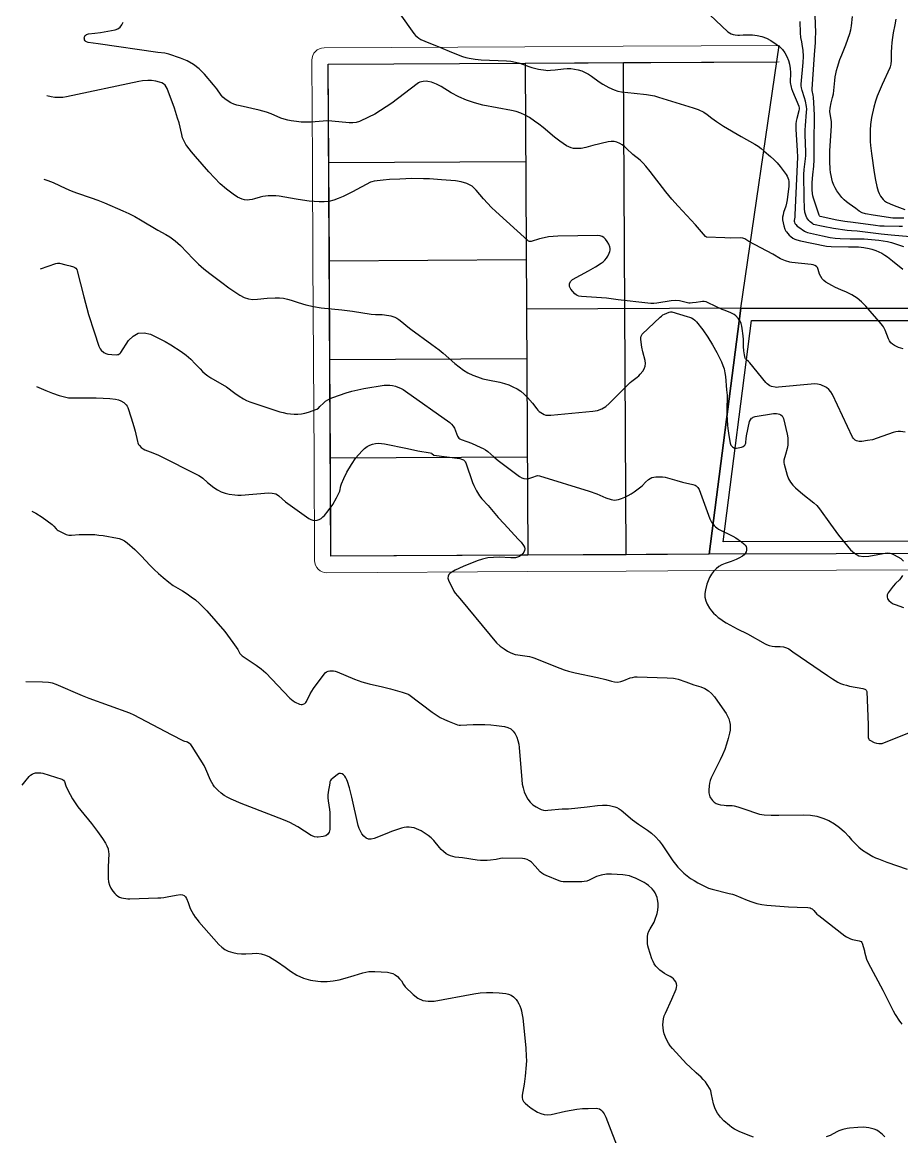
# Model space of a CAD drawing. Header units: centimetres. Extents: x 0 to 1302389, y -144212 to 85618.
# Drawn here: x 495278 to 505970, y -80146 to -66604 of the extents above; entities that cross this region are included whole.
import ezdxf

# ---------------------------------------------------------------- set-up
doc = ezdxf.new("R2010")
doc.units = ezdxf.units.CM
doc.header["$LTSCALE"] = 4
for name, color, linetype in [('0.6', 6, 'Continuous'), ('04', 254, 'Continuous'), ('CURVAS-INTERMEDIARIAS', 39, 'Continuous'), ('CURVAS-MESTRA', 34, 'Continuous'), ('LIMITE-L', 7, 'Continuous')]:
    doc.layers.add(name, color=color, linetype=linetype)
doc.layers.add('K-ALINHAMENTO', color=10, linetype='Continuous', lineweight=9)
doc.layers.add('P-MEIOFIO', color=171, linetype='Continuous', lineweight=9)

msp = doc.modelspace()

# ---------------------------------------------------------------- linework, layer by layer
at = {"layer": '0.6'}
msp.add_lwpolyline([(515990.938, -72567.179), (515880.79, -72884.804), (503800.772, -72917.827), (504144.276, -70228.744), (513615.113, -70228.744)], dxfattribs=at)
at = {"layer": '04'}
for points in [[(504012.218, -70078.744), (504478.654, -66884.403)], [(504012.218, -70078.744), (503630.333, -73068.294), (499030.903, -73093.373), (498998.298, -67113.617), (501390.2, -67100.574), (504449.525, -67083.893)], [(501390.2, -67100.574), (501422.806, -73080.331)], [(502618.757, -73073.809), (502588.737, -67094.039)], [(499004.819, -68309.568), (501396.721, -68296.526)], [(501403.243, -69492.477), (499011.34, -69505.519)], [(504012.218, -70078.744), (501406.503, -70090.452)], [(499017.861, -70701.47), (501409.764, -70688.428)], [(499024.382, -71897.422), (501416.285, -71884.379)]]:
    msp.add_lwpolyline(points, dxfattribs=at)
at = {"layer": 'CURVAS-INTERMEDIARIAS'}
for points, elevation in [([(505988.044, -70571.59), (505932.479, -70556.311), (505879.92, -70532.708), (505856.816, -70516.664), (505836.636, -70498.069), (505820.833, -70475.64), (505807.936, -70450.647), (505767.128, -70346.301), (505747.118, -70306.21), (505734.549, -70287.724), (505720.712, -70270.016), (505532.989, -70053.168), (505481.593, -70001.595), (505426.274, -69955.46), (505365.086, -69917.453), (505299.987, -69884.865), (505227.898, -69854.24), (505165.127, -69825.184), (505120.992, -69802.124), (505048.925, -69761.175), (505023.208, -69741.882), (505001.159, -69719.688), (504984.64, -69693.124), (504971.788, -69663.659), (504954.652, -69608.279), (504944.611, -69584.067), (504934.76, -69570.622), (504915.233, -69559.192), (504893.078, -69551.785), (504870.08, -69547.731), (504633.601, -69523.036), (504609.172, -69518.555), (504554.797, -69502.867), (504515.155, -69486.596), (504496.193, -69476.658), (504403.231, -69422.577), (504110.998, -69266.959), (504060.632, -69236.586), (504037.168, -69226.83), (504012.067, -69222.913), (503885.561, -69225.939), (503818.022, -69224.401), (503597.546, -69214.906), (503583.45, -69208.694), (503461.114, -69066.445), (503253.683, -68839.917), (503176.555, -68753.278), (503103.433, -68663.223), (502910.508, -68416.377), (502859.769, -68353.615), (502825.965, -68315.061), (502789.151, -68279.468), (502698.609, -68209.213), (502625.106, -68136.033), (502599.117, -68113.659), (502570.997, -68094.043), (502541.458, -68076.243), (502505.335, -68061.382), (502471.868, -68053.265), (502437.437, -68052.622), (502402.368, -68056.969), (502213.59, -68102.26), (502128.087, -68124.342), (502070.738, -68135.733), (502008.946, -68139.239), (501978.554, -68136.423), (501949.124, -68130.379), (501921.117, -68119.48), (501894.059, -68105.361), (501811.507, -68049.462), (501748.252, -67998.993), (501610.484, -67882.404), (501559.108, -67842.135), (501506.239, -67803.861), (501442.462, -67760.389), (501391.418, -67731.219), (501338.584, -67706.582), (501283.092, -67688.762), (501225.822, -67675.468), (501050.245, -67644.074), (500875.642, -67609.656), (500775.324, -67584.043), (500677.696, -67551.6), (500584.089, -67508.913), (500493.164, -67459.383), (500370.949, -67384.028), (500313.594, -67354.127), (500252.534, -67332.765), (500208.874, -67322.219), (500189.366, -67319.852), (500149.986, -67321.579), (500112.311, -67332.083), (500094.985, -67340.943), (500078.421, -67351.607), (499769.742, -67585.306), (499702.549, -67633.037), (499633.614, -67677.902), (499562.084, -67718.497), (499488.812, -67756.227), (499379.069, -67808.585), (499338.575, -67822.44), (499295.982, -67826.644), (499252.357, -67825.073), (499040.133, -67806.237), (498970.254, -67803.324), (498935.334, -67804.719), (498789.896, -67817.565), (498729.845, -67819.001), (498669.86, -67815.959), (498609.912, -67809.924), (498547.201, -67801.23), (498504.506, -67793.253), (498462.592, -67782.694), (498421.849, -67768.267), (498302.39, -67715.191), (498245.998, -67694.782), (498159.333, -67670.535), (497925.274, -67620.718), (497886.905, -67610.449), (497849.584, -67597.576), (497813.847, -67580.79), (497779.168, -67561.402), (497739.647, -67533.934), (497716.473, -67513.61), (497696.253, -67490.346), (497642.655, -67412.998), (497603.593, -67363.622), (497492.813, -67233.703), (497429.228, -67170.646), (497360.228, -67115.67), (497283.112, -67072.805), (497200.592, -67038.024), (497059.433, -66991.976), (497009.779, -66980.14), (496924.982, -66969.424), (496200.589, -66864.597), (496078.198, -66848.853), (496057.079, -66842.53), (496048.325, -66836.261), (496041.953, -66827.575), (496035.983, -66815.942), (496032.52, -66805.228), (496031.27, -66794.599), (496033.34, -66784.106), (496039.859, -66770.098), (496048.471, -66759.851), (496058.371, -66751.686), (496070.156, -66746.647), (496083.221, -66743.678), (496159.298, -66737.348), (496228.542, -66728.448), (496407.262, -66696.512), (496441.367, -66683.342), (496469.745, -66664.3), (496489.518, -66636.422), (496503.566, -66602.672)], 77140.003), ([(499868.25, -66500.805), (500039.759, -66741.617), (500057.374, -66762.688), (500076.712, -66781.726), (500098.642, -66797.705), (500122.293, -66811.661), (500172.83, -66835.184), (500361.279, -66908.989), (500495.334, -66965.512), (500630.968, -67018.697), (500670.085, -67031.78), (500710.304, -67040.871), (500782.737, -67052.678), (500858.697, -67060.586), (501163.481, -67072.082), (501218.178, -67076.813), (501272.11, -67087.108), (501325.08, -67102.01), (501436.891, -67142.931), (501474.643, -67154.788), (501551.916, -67172.162), (501642.98, -67186.974), (501662.097, -67188.549), (501700.503, -67187.869), (501758.155, -67182.19), (501858.952, -67169.378), (501903.822, -67166.294), (501948.465, -67166.685), (501992.752, -67172.3), (502036.799, -67181.408), (502079.566, -67195.52), (502120.883, -67212.607), (502160.051, -67234.192), (502197.787, -67258.757), (502292.02, -67327.91), (502335.626, -67357.673), (502407.197, -67397.912), (502471.842, -67425.875), (502516.624, -67439.558), (502562.682, -67448.095), (502717.47, -67466.498), (502867.324, -67480.94), (502916.703, -67488.611), (502965.459, -67499.551), (503013.793, -67512.664), (503434.275, -67641.822), (503495.322, -67665.451), (503562.158, -67697.741), (503602.578, -67723.47), (503659.59, -67767.901), (503716.246, -67809.267), (503803.793, -67867.537), (504016.638, -67993.909), (504183.071, -68085.569), (504223.042, -68110.759), (504261.083, -68138.775), (504297.845, -68168.672), (504373.07, -68234.558), (504414.44, -68273.192), (504454.061, -68313.449), (504491.043, -68356.147), (504565.236, -68452.805), (504577.471, -68472.933), (504587.012, -68493.982), (504592.514, -68516.433), (504595.32, -68539.816), (504595.902, -68596.426), (504576.007, -68759.837), (504569.818, -68800.318), (504560.799, -68840.205), (504534.357, -68914.557), (504526.363, -68943.516), (504521.455, -68973.106), (504521.538, -69002.786), (504534.992, -69076.945), (504549.004, -69116.313), (504562.603, -69140.635), (504570.699, -69151.951), (504602.808, -69189.533), (504622.863, -69208.805), (504644.599, -69225.448), (504668.86, -69238.138), (504694.795, -69248.178), (504738.616, -69260.761), (504878.651, -69289.514), (505055.26, -69323.004), (505112.502, -69328.165), (505324.426, -69331.611), (505443.261, -69333.573), (505509.885, -69340.01), (505575.501, -69350.974), (505607.52, -69359.796), (505654.076, -69375.895), (505691.97, -69392.086), (505728.68, -69410.41), (505763.616, -69431.913), (505797.38, -69455.541), (505855.641, -69500.73), (505983.202, -69604.154)], 77040.339), ([(503637.285, -66511.778), (503854.145, -66718.035), (503874.4, -66733.593), (503896.048, -66745.993), (503919.787, -66753.662), (503944.918, -66758.182), (503978.96, -66760.658), (503997.451, -66760.962), (504043.542, -66756.806), (504154.647, -66758.476), (504213.373, -66764.437), (504270.244, -66776.543), (504324.326, -66797.882), (504376.561, -66825.378), (504443.5, -66868.136), (504483.781, -66899.058), (504519.761, -66933.737), (504549.32, -66974.041), (504574.58, -67018.081), (504593.457, -67066.891), (504607.017, -67114.577), (504614.014, -67163.666), (504616.635, -67213.679), (504614.317, -67337.02), (504624.102, -67390.606), (504628.712, -67408.12), (504640.921, -67442.269), (504716.928, -67623.545), (504722.725, -67645.828), (504722.578, -67654.466), (504717.1, -67679.461), (504694.989, -67771.69), (504688.307, -67805.452), (504683.761, -67839.395), (504682.416, -67873.616), (504683.217, -67908.02), (504699.942, -68163.338), (504701.306, -68243.585), (504671.335, -68944.772), (504668.85, -68970.958), (504661.943, -69011.702), (504662.431, -69021.46), (504665.463, -69033.301), (504672.022, -69048.934), (504682.079, -69062.579), (504698.616, -69079.609), (504717.059, -69095.481), (504787.281, -69141.481), (504804.492, -69150.528), (504822.746, -69157.325), (505007.413, -69199.703), (505100.827, -69217.807), (505161.383, -69225.495), (505222.147, -69230.901), (505342.461, -69233.967), (505466.173, -69233.668), (505511.192, -69235.314), (505691.31, -69252.821), (505743.418, -69259.496), (505795.128, -69268.763), (505846.211, -69280.874), (505992.83, -69327.372)], 76940.675), ([(506071.634, -69211.125), (505842.562, -69190.941), (505718.006, -69178.415), (505428.355, -69143.424), (505359.775, -69140.224), (505306.135, -69135.425), (505140.209, -69111.752), (505015.089, -69087.132), (504898.279, -69059.943), (504886.975, -69054.582), (504855.419, -69028.058), (504840.333, -69013.211), (504826.985, -68997.134), (504816.228, -68979.215), (504807.195, -68960.074), (504793.014, -68912.294), (504787.47, -68866.422), (504782.367, -68735.793), (504777.947, -68451.937), (504782.248, -68392.053), (504801.217, -68265.201), (504804.888, -68222.663), (504805.36, -68179.94), (504797.633, -67973.037), (504797.648, -67916.598), (504800.327, -67860.225), (504813.674, -67697.855), (504814.61, -67658.167), (504811.773, -67628.586), (504799.289, -67562.45), (504787.146, -67520.641), (504757.693, -67432.023), (504750.275, -67399.974), (504747.976, -67378.236), (504748.416, -67356.375), (504771.326, -67092.79), (504774.336, -67018.104), (504770.242, -66943.474), (504764.908, -66896.739), (504755.675, -66841.754), (504744.323, -66787.159), (504737.386, -66732.04), (504734.653, -66594.176)], 76841.011), ([(505996.028, -68983.394), (505901.727, -68986.166), (505859.732, -68983.73), (505623.115, -68947.984), (505527.59, -68930.493), (505488.258, -68918.191), (505451.821, -68899.218), (505409.908, -68868.785), (505331.358, -68811.629), (505300.078, -68786.899), (505270.389, -68760.528), (505243.079, -68731.697), (505203.62, -68683.484), (505181.031, -68650.934), (505160.812, -68617.129), (505144.166, -68581.43), (505129.902, -68544.468), (505118.972, -68506.248), (505110.018, -68467.642), (505104.025, -68428.478), (505100.01, -68388.92), (505094.869, -68294.83), (505094.042, -68252.333), (505096.607, -68167.328), (505116.049, -67861.336), (505114.004, -67812.432), (505095.478, -67688.85), (505099.503, -67646.317), (505111.85, -67583.035), (505129.774, -67516.059), (505138.929, -67475.051), (505155.817, -67309.484), (505161.239, -67268.821), (505168.264, -67228.484), (505177.71, -67188.644), (505188.767, -67149.133), (505217.858, -67057.971), (505240.538, -66998.167), (505289.539, -66879.872), (505339.206, -66738.926), (505351.858, -66694.074), (505358.935, -66648.02), (505370.369, -66533.377)], 76641.682), ([(505896.347, -66567.545), (505885.743, -66633.136), (505866.551, -66731.944), (505856.859, -66789.961), (505849.223, -66848.205), (505844.68, -66906.767), (505842.188, -66965.535), (505840.281, -67067.881), (505836.061, -67114.158), (505829.499, -67144.203), (505824.384, -67158.673), (505729.918, -67361.144), (505672.307, -67502.681), (505651.422, -67561.163), (505629.884, -67636.4), (505603.468, -67762.85), (505591.176, -67846.636), (505586.242, -67914.065), (505585.436, -67959.311), (505587.263, -68051.207), (505590.024, -68100.517), (505600.849, -68198.738), (505634.844, -68431.057), (505651.056, -68521.841), (505666.826, -68598.06), (505674.374, -68627.213), (505683.543, -68655.764), (505695.158, -68683.419), (505712.435, -68717.897), (505726.55, -68739.092), (505742.733, -68758.205), (505762.018, -68774.183), (505783.362, -68788.067), (505830.086, -68810.937), (505878.194, -68830.707), (506007.856, -68880.56)], 76542.018), ([(495538.863, -68511.436), (495589.486, -68526.525), (495651.908, -68551.158), (495808.315, -68623.404), (495872.479, -68651.501), (495938.218, -68675.683), (496116.589, -68736.509), (496197.39, -68766.331), (496277.379, -68798.303), (496500.499, -68894.394), (496573.829, -68928.339), (496646.042, -68964.389), (496716.594, -69003.609), (496923.889, -69129.573), (497022.585, -69182.464), (497069.883, -69212.381), (497134.567, -69258.351), (497169.486, -69286.591), (497202.307, -69317.24), (497355.177, -69479.591), (497419.23, -69541.65), (497486.599, -69600.086), (497556.175, -69656.111), (497702.931, -69767.661), (497790.855, -69832.396), (497923.451, -69921.73), (497973.837, -69947.495), (498025.991, -69965.438), (498080.798, -69971.659), (498137.363, -69970.056), (498253.695, -69956.485), (498353.576, -69950.721), (498403.213, -69951.953), (498452.296, -69956.782), (498500.55, -69966.981), (498548.255, -69980.758), (498631.399, -70009.858), (498722.998, -70037.792), (498816.553, -70058.213), (498911.395, -70072.487), (499164.716, -70096.643), (499290.723, -70114.373), (499518.331, -70150.664), (499572.454, -70154.327), (499653.894, -70155.777), (499680.842, -70158.748), (499759.788, -70172.498), (499784.584, -70178.831), (499808.478, -70187.247), (499831.038, -70198.772), (499857.115, -70215.568), (499893.884, -70243.774), (499964.274, -70304.065), (500000.894, -70332.477), (500256.357, -70520.911), (500346.854, -70584.885), (500395.426, -70624.2), (500538.173, -70751.692), (500588.214, -70792.383), (500640.461, -70829.64), (500696.018, -70861.753), (500753.778, -70890.451), (500813.924, -70914.127), (500874.997, -70934.65), (500937.471, -70950.445), (501084.582, -70978.751), (501138.737, -70992.666), (501191.609, -71010.843), (501243.629, -71031.873), (501292.82, -71058.016), (501339.203, -71087.947), (501381.375, -71123.556), (501420.75, -71162.957), (501480.692, -71231.909), (501532.111, -71299.712), (501546.635, -71317.597), (501562.622, -71333.816), (501580.78, -71347.558), (501623.141, -71371.446), (501642.518, -71378.583), (501652.671, -71380.133), (501705.258, -71378.231), (502214.598, -71331.439), (502242.433, -71327.357), (502269.771, -71321.41), (502322.437, -71302.121), (502370.899, -71273.988), (502413.608, -71237.718), (502670.149, -70980.828), (502689.992, -70963.442), (502753.263, -70915.93), (502773.275, -70899.001), (502791.691, -70880.339), (502821.844, -70844.496), (502839.391, -70814.626), (502850.898, -70783.438), (502853.372, -70750.287), (502849.816, -70715.82), (502822.58, -70607.464), (502810.393, -70551.518), (502797.306, -70457.754), (502797.203, -70438.225), (502801.542, -70419.182), (502810.119, -70401.662), (502815.951, -70393.902), (503031.155, -70187.531), (503047.852, -70173.294), (503065.433, -70160.417), (503084.341, -70149.568), (503141.628, -70124.636), (503158.198, -70121.403), (503172.857, -70123.411), (503362.9, -70177.453), (503389.9, -70186.008), (503413.642, -70196.018), (503435.735, -70208.429), (503455.378, -70224.442), (503473.38, -70242.868), (503552.778, -70343.173), (503613.988, -70430.947), (503670.428, -70521.772), (503720.946, -70616.013), (503777.89, -70730.941), (503795.936, -70773.547), (503810.475, -70817.086), (503819.766, -70862.048), (503825.559, -70907.945), (503838.371, -71071.681), (503846.354, -71136.174), (503845.128, -71322.137), (503843.391, -71375.056), (503851.98, -71500.309), (503856.327, -71541.905), (503868.515, -71624.679), (503884.688, -71717.593), (503893.893, -71743.536), (503911.177, -71764.972), (503922.524, -71772.459), (503934.505, -71777.662), (503947.462, -71779.447), (503961.045, -71778.945), (504020.008, -71768.42), (504032.19, -71764.691), (504043.337, -71759.321), (504061.429, -71742.027), (504072.704, -71719.066), (504075.304, -71706.635), (504076.719, -71665.393), (504080.683, -71629.224), (504120.621, -71455.954), (504129.354, -71434.348), (504144.204, -71416.395), (504153.69, -71409.32), (504163.74, -71403.413), (504186.094, -71396.302), (504410.258, -71358.114), (504429.477, -71356.505), (504448.458, -71357.011), (504467.083, -71360.704), (504485.471, -71366.502), (504501.353, -71375.993), (504514.683, -71387.668), (504524.164, -71402.625), (504531.088, -71419.785), (504576.387, -71607.916), (504583.661, -71652.272), (504586.624, -71696.592), (504583.106, -71740.881), (504575.256, -71785.14), (504556.945, -71856.24), (504537.006, -71924.353), (504535.003, -71941.345), (504536.147, -71958.42), (504539.4, -71975.541), (504577.851, -72108.671), (504594.772, -72152.316), (504616.223, -72193.058), (504644.452, -72229.427), (504677.201, -72262.88), (504769.017, -72338.753), (504901.61, -72442.589), (504937.502, -72477.414), (504969.267, -72516.199), (505103.328, -72703.727), (505202.696, -72835.177), (505345.524, -73013.54), (505394.146, -73055.936), (505447.289, -73085.484), (505507.225, -73095.753), (505571.685, -73093.166), (505680.461, -73069.696), (505768.04, -73054.261), (505796.814, -73052.886), (505824.895, -73055.204), (505851.964, -73063.062), (505878.35, -73074.614), (505959.241, -73120.304), (505991.755, -73151.302)], 77339.331), ([(495500.224, -69600.564), (495687.25, -69533.826), (495704.677, -69529.798), (495728.444, -69530.782), (495805.373, -69552.318), (495859.574, -69563.849), (495898.434, -69574.097), (495915.262, -69581.979), (495929.395, -69592.485), (495939.503, -69606.899), (495946.929, -69623.929), (496025.993, -69939.662), (496083.928, -70154.035), (496149.768, -70366.107), (496207.378, -70540.205), (496214.932, -70557.583), (496224.294, -70573.673), (496236.382, -70587.845), (496270.923, -70616.653), (496292.932, -70628.745), (496317.404, -70635.241), (496367.984, -70641.958), (496426.735, -70644.103), (496441.233, -70642.322), (496447.989, -70639.708), (496466.007, -70626.769), (496475.285, -70615.115), (496567.267, -70471.14), (496624.136, -70416.313), (496686.863, -70381.734), (496758.365, -70377.508), (496835.72, -70393.508), (496950.06, -70449.055), (497016.773, -70484.586), (497081.898, -70522.955), (497209.252, -70604.895), (497270.272, -70649.357), (497326.829, -70699.38), (497380.346, -70752.966), (497439.179, -70815.693), (497469.408, -70845.945), (497501.222, -70874.26), (497535.412, -70899.638), (497571.197, -70923.082), (497761.884, -71034.709), (497862.833, -71111.944), (497915.311, -71147.835), (497967.72, -71179.711), (498004.408, -71198.922), (498042.473, -71215.226), (498081.464, -71229.593), (498408.013, -71335.665), (498451.046, -71347.738), (498494.509, -71357.428), (498538.619, -71363.558), (498583.15, -71367.303), (498627.615, -71366.627), (498671.561, -71362.562), (498714.743, -71353.419), (498757.406, -71340.877), (498859.619, -71304.216), (498877.095, -71293.548), (498896.146, -71272.935), (498939.789, -71230.889), (498965.379, -71209.437), (498992.5, -71190.507), (499021.903, -71175.354), (499052.816, -71162.729), (499215.477, -71108.763), (499286.007, -71087.3), (499357.521, -71069.404), (499429.759, -71054.5), (499678.488, -71014.789), (499712.575, -71011.923), (499746.421, -71012.164), (499779.915, -71017.063), (499813.168, -71025.07), (499845.52, -71036.974), (499876.91, -71050.788), (499906.881, -71067.462), (499935.9, -71086.048), (500474.125, -71468.648), (500496.947, -71488.633), (500516.375, -71511.295), (500530.488, -71537.608), (500570.01, -71634.429), (500584.031, -71656.083), (500596.538, -71667.383), (500611.729, -71674.688), (500682.913, -71697.646), (500740.238, -71719.535), (500851.707, -71769.332), (500881.333, -71784.472), (500909.803, -71801.365), (500936.54, -71820.898), (501012.492, -71886.25), (501064.877, -71927.911), (501323.711, -72124.103), (501349.866, -72138.663), (501377.04, -72148.091), (501405.748, -72149.815), (501435.477, -72146.398), (501484.621, -72133.117), (501529.491, -72114.12), (501540.693, -72111.578), (501563.858, -72113.85), (502171.339, -72301.292), (502261.076, -72334.974), (502372.16, -72383.017), (502437.195, -72404.647), (502459.282, -72408.473), (502481.292, -72409.751), (502503.2, -72407.189), (502525.022, -72402.078), (502563.861, -72389.285), (502604.028, -72373.799), (502642.878, -72355.789), (502679.74, -72333.996), (502715.281, -72309.7), (502796.062, -72248.324), (502816.306, -72231.286), (502853.053, -72193.165), (502890.666, -72161.325), (502910.717, -72148.022), (502931.837, -72137.44), (502954.544, -72130.942), (502978.317, -72127.174), (503027.514, -72125.791), (503059.957, -72127.709), (503092.015, -72133.022), (503123.82, -72140.588), (503234.83, -72173.284), (503303.862, -72191.872), (503428.593, -72218.76), (503456.663, -72229.701), (503470.012, -72236.94), (503492.174, -72256.216), (503506.921, -72281.622), (503638.1, -72636.149), (503659.006, -72679.02), (503672.71, -72698.436), (503688.037, -72716.854), (503705.408, -72733.43), (503723.804, -72748.625), (503743.729, -72761.741), (503916.178, -72849.415), (503952.468, -72870.56), (504021.45, -72918.611), (504050.332, -72940.962), (504065.461, -72957.216), (504076.53, -72975.152), (504081.533, -72995.636), (504082.474, -73017.813), (504076.637, -73039.65), (504067.449, -73059.328), (504053.257, -73075.75), (504035.724, -73090.015), (503988.719, -73116.897), (503958.4, -73131.962), (503895.225, -73156.456), (503822.467, -73179.99), (503782.4, -73196.964), (503745.128, -73218.012), (503712.065, -73245.189), (503681.795, -73276.449), (503656.22, -73312.255), (503633.815, -73349.711), (503616.139, -73389.611), (503601.626, -73431.149), (503582.232, -73499.992), (503575.312, -73545.416), (503575.521, -73589.937), (503586.399, -73633.104), (503604.397, -73675.367), (503634.539, -73723.653), (503657.301, -73754.553), (503682.853, -73783.19), (503710.254, -73810.315), (503739.861, -73835.212), (503770.472, -73858.683), (503802.613, -73880.015), (503835.778, -73899.913), (503968.915, -73973.313), (504096.109, -74033.616), (504308.013, -74156.854), (504324.874, -74164.995), (504359.993, -74178.049), (504396.407, -74186.011), (504427.503, -74187.812), (504492.292, -74188.437), (504530.985, -74194.154), (504568.4, -74204.815), (504595.535, -74218.897), (504647.08, -74253.147), (505065.895, -74543.224), (505128.57, -74583.887), (505193.41, -74620.997), (505226.958, -74636.963), (505261.273, -74650.69), (505296.753, -74661.074), (505333, -74669.228), (505498.065, -74699.097), (505520.869, -74706.065), (505530.175, -74711.483), (505537.533, -74718.345), (505541.965, -74727.384), (505544.459, -74737.858), (505561.841, -75143.041), (505562.829, -75295.786), (505568.137, -75313.853), (505575.43, -75323.917), (505580.18, -75327.834), (505635.979, -75355.4), (505661.239, -75363.501), (505692.098, -75369.221), (505712.933, -75369.948), (505733.197, -75366.576), (506498.675, -75059.758)], 77438.995), ([(495449.492, -71030.564), (495564.625, -71080.396), (495643.789, -71112.5), (495725.051, -71138.84), (495807.638, -71160.863), (495839.815, -71165.59), (495888.585, -71168.658), (496177.931, -71168.921), (496260.146, -71170.951), (496342.155, -71177.057), (496410.789, -71184.302), (496449.288, -71193.267), (496473.829, -71202.847), (496510.283, -71223.708), (496526.404, -71236.293), (496540.376, -71250.58), (496551.151, -71267.418), (496559.78, -71285.947), (496602.465, -71409.866), (496635.867, -71517.051), (496649.997, -71571.369), (496678.347, -71697.617), (496684.125, -71715.832), (496691.897, -71732.906), (496702.685, -71748.246), (496724.444, -71770.69), (496745.585, -71786.99), (496769.241, -71799.386), (496864.996, -71835.609), (496933.781, -71866.232), (497425.097, -72113.257), (497457.602, -72132.67), (497472.593, -72144.185), (497529.746, -72194.551), (497606.293, -72256.242), (497649.371, -72285.411), (497694.643, -72309.563), (497743.179, -72326.189), (497793.899, -72337.797), (497861.02, -72347.529), (497898.88, -72350.842), (497936.872, -72349.822), (498272.503, -72322.269), (498316.34, -72324.224), (498339.588, -72328.569), (498360.327, -72335.247), (498379.466, -72345.654), (498397.552, -72358.521), (498478.819, -72431.259), (498762.206, -72634.712), (498785.738, -72647.177), (498810.109, -72655.205), (498835.72, -72656.581), (498862.17, -72653.52), (498887.841, -72644.194), (498911.646, -72631.969), (498932.666, -72615.399), (498951.836, -72595.944), (498997.786, -72539.11), (499051.959, -72464.307), (499097.909, -72384.204), (499130.757, -72319.174), (499138.182, -72300.924), (499150.675, -72236.411), (499159.236, -72211.844), (499187.499, -72149.413), (499225.348, -72072.345), (499279.605, -71978.817), (499334.717, -71898.217), (499365.326, -71860.239), (499412.965, -71806.708), (499440.187, -71781.857), (499469.511, -71760.436), (499501.962, -71744.143), (499536.507, -71731.277), (499572.816, -71723.895), (499609.252, -71719.993), (499645.867, -71721.324), (499682.606, -71726.153), (499962.142, -71783.701), (500088.242, -71811.41), (500237.763, -71834.679), (500252.128, -71839.318), (500258.387, -71843.403), (500282.425, -71865.255), (500596.148, -71905.452), (500619.204, -71911.109), (500640.422, -71921.778), (500649.568, -71929.163), (500657.528, -71937.484), (500663.708, -71947.21), (500668.682, -71957.868), (500752.399, -72196.665), (500766.305, -72231.888), (500781.954, -72266.238), (500800.218, -72299.266), (500837.61, -72357.08), (500864.675, -72392.889), (500941.611, -72474.811), (501063.272, -72620.989), (501134.757, -72699.714), (501307.452, -72882.966), (501341.44, -72921.24), (501373.079, -72961.471), (501382.722, -72982.134), (501386.983, -73002.856), (501383.169, -73023.668), (501373.994, -73044.534), (501362.272, -73061.139), (501343.966, -73080.521), (501323.414, -73095.769), (501299.472, -73104.837), (501273.275, -73109.768), (501216.855, -73110.912), (501076.716, -73105.055), (501007.401, -73105.996), (500939.043, -73112.789), (500872.139, -73128.334), (500806.194, -73149.721), (500637.303, -73218.924), (500541.447, -73261.777), (500521.948, -73272.253), (500481.629, -73297.562), (500464.434, -73315.427), (500453.694, -73335.112), (500452.619, -73357.504), (500457.989, -73381.715), (500525.434, -73518.639), (500539.852, -73542.312), (500596.496, -73603.935), (500966.525, -74053.455), (501044.322, -74142.893), (501086.922, -74183.599), (501134.438, -74218.422), (501177.943, -74246.159), (501207.371, -74262.368), (501237.784, -74275.931), (501269.67, -74285.53), (501302.542, -74292.473), (501446.007, -74312.646), (501470.887, -74318.082), (501495.255, -74325.472), (501811.931, -74453.172), (501864.664, -74471.658), (501918.282, -74487.551), (501999.794, -74507.268), (502270.921, -74564.854), (502370.327, -74590.795), (502439.644, -74611.736), (502478.442, -74619.358), (502516.927, -74621.429), (502554.961, -74615.187), (502592.7, -74603.408), (502668.099, -74571.939), (502696.082, -74564.256), (502724.683, -74559.759), (502753.609, -74558.929), (503117.225, -74571.643), (503196.09, -74575.729), (503215.506, -74578.433), (503253.601, -74587.993), (503344.824, -74618.078), (503443.054, -74653.622), (503526.312, -74680.625), (503574.756, -74701.592), (503619.328, -74727.885), (503658.097, -74762.167), (503692.994, -74801.774), (503816.729, -74973.105), (503835.921, -75003.142), (503852.704, -75034.316), (503865.869, -75067.183), (503876.606, -75101.182), (503882.753, -75136.057), (503885.441, -75170.941), (503882.948, -75205.842), (503876.987, -75240.75), (503860.458, -75307.193), (503841.212, -75374.471), (503818.933, -75440.602), (503792.115, -75505.033), (503762.263, -75568.326), (503667.961, -75751.419), (503653.813, -75783.133), (503642.113, -75815.583), (503634.093, -75849.128), (503628.532, -75883.411), (503623.64, -75936.73), (503625.083, -75969.195), (503627.51, -75985.353), (503631.843, -76000.909), (503637.657, -76015.746), (503645.685, -76029.513), (503671.071, -76061.13), (503691.273, -76079.993), (503713.36, -76095.393), (503738.28, -76105.611), (503765.076, -76112.364), (503812.479, -76118.23), (503836.32, -76120.13), (503907.928, -76121.64), (503931.429, -76124.065), (503977.36, -76135.65), (504062.242, -76165.435), (504214.857, -76220.186), (504242.511, -76227.453), (504299.316, -76235.036), (504382.548, -76239.077), (504476.597, -76240.799), (504780.751, -76235.841), (504859.165, -76240.23), (504935.882, -76251.997), (505010.056, -76274.849), (505082.532, -76305.079), (505150.614, -76344.998), (505214.739, -76389.881), (505272.935, -76442.224), (505327.184, -76499.533), (505360.948, -76539.894), (505402.378, -76584.569), (505446.452, -76626.124), (505494.525, -76662.986), (505545.249, -76696.739), (505619.849, -76739.838), (505652.269, -76756.255), (505685.584, -76770.79), (505788.287, -76808.458), (506035.93, -76893.703)], 77538.659), ([(495395.754, -72545.279), (495442.557, -72568.914), (495517.876, -72616.787), (495639.297, -72707.523), (495661.734, -72726.849), (495691.019, -72760.079), (495701.633, -72769.995), (495713.562, -72778.279), (495812.813, -72826.245), (495828.008, -72831.991), (495843.497, -72836.088), (495875.67, -72837.713), (495967.992, -72827.218), (496057.67, -72826.541), (496159.066, -72830.238), (496209.513, -72835.37), (496259.827, -72842.15), (496436.864, -72871.128), (496454.784, -72875.624), (496489.577, -72888.191), (496522.177, -72905.442), (496551.715, -72927.529), (496644.99, -73010.594), (496721.76, -73086.444), (496831.346, -73204.497), (496881.969, -73255.096), (496934.866, -73303.318), (496989.273, -73349.944), (497060.101, -73407.863), (497112.662, -73446.82), (497225.502, -73513.34), (497280.36, -73549.245), (497332.173, -73585.277), (497383.409, -73623.838), (497432.513, -73664.771), (497478.429, -73709.251), (497522.215, -73756.095), (497738.525, -74007.036), (497773.285, -74050.51), (497838.823, -74140.532), (497898.025, -74227.104), (497924.608, -74274.297), (497936.896, -74291.069), (497952.759, -74304.499), (498121.016, -74414.487), (498182.455, -74458.986), (498237.381, -74509.721), (498531.728, -74815.767), (498551.469, -74833.998), (498572.396, -74850.521), (498595.114, -74864.487), (498649.849, -74890.296), (498668.916, -74894.892), (498678.612, -74894.412), (498694.15, -74890.786), (498712.932, -74880.897), (498723.201, -74870.844), (498731.524, -74859.145), (498779.164, -74764.294), (498797.831, -74731.54), (498818.323, -74699.882), (498946.41, -74526.201), (498961.358, -74510.679), (498978.011, -74498.106), (498997.236, -74489.992), (499018.164, -74484.837), (499040.321, -74484.003), (499062.157, -74485.401), (499083.505, -74490.155), (499104.544, -74497.132), (499314.926, -74585.255), (499404.902, -74617.755), (499496.93, -74643.752), (499659.005, -74680.426), (499754.976, -74704.882), (499895.457, -74742.747), (499971.078, -74768.571), (499979.017, -74773.271), (500260.402, -74985.263), (500309.334, -75019.172), (500359.803, -75050.354), (500412.588, -75077.454), (500466.9, -75101.827), (500568.965, -75142.235), (500587.713, -75145.809), (500607.042, -75146.186), (500759.743, -75137.367), (500831.151, -75135.079), (500902.453, -75135.61), (500973.602, -75140.38), (501044.643, -75147.977), (501140.219, -75161.079), (501180.389, -75172.735), (501216.246, -75190.628), (501245.622, -75217.874), (501270.696, -75251.349), (501289.14, -75291.252), (501304.049, -75332.184), (501313.672, -75374.683), (501319.76, -75418.213), (501349.44, -75811.195), (501355.792, -75860.266), (501365.528, -75908.462), (501380.32, -75955.352), (501398.507, -76001.369), (501423.201, -76044.028), (501451.682, -76081.223), (501486.797, -76112.246), (501526.319, -76139.157), (501562.611, -76158.974), (501588.112, -76169.938), (501614.263, -76177.605), (501641.377, -76180.333), (501669.139, -76179.775), (501840.239, -76163.468), (501896.29, -76163.28), (501918.652, -76161.775), (502143.956, -76138.159), (502273.037, -76120.477), (502331.691, -76116.402), (502390.073, -76118.023), (502418.946, -76122.15), (502479.797, -76135.862), (502508.023, -76145.798), (502533.808, -76160.989), (502557.991, -76179.31), (502697.597, -76294.505), (502770.998, -76347.386), (502877.02, -76419.437), (502928.421, -76458.798), (502976.425, -76501.576), (503019.306, -76549.478), (503058.778, -76600.805), (503188.646, -76792.322), (503218.181, -76832.865), (503249.604, -76871.749), (503283.865, -76908.157), (503320.022, -76942.919), (503360.92, -76976.753), (503401.812, -77007.17), (503444.893, -77034.404), (503489.432, -77059.505), (503578.651, -77105.426), (503620.985, -77124.302), (503665.167, -77138.33), (503873.126, -77189.367), (503911.669, -77199.081), (503938.118, -77208.04), (504090.931, -77272.365), (504148.718, -77293.396), (504207.424, -77310.715), (504267.478, -77322.486), (504328.448, -77330.564), (504591.828, -77352.393), (504697.739, -77357.714), (504827.674, -77360.267), (504855.225, -77365.295), (504867.753, -77371.268), (504879.66, -77378.96), (504901.367, -77398.283), (504939.112, -77439.977), (504960.31, -77458.436), (505276.888, -77703.107), (505299.04, -77718.052), (505322.164, -77730.968), (505346.752, -77740.841), (505372.304, -77748.682), (505411.016, -77757.646), (505453.349, -77764.836), (505465.694, -77768.839), (505476.157, -77775.018), (505483.787, -77784.465), (505489.546, -77796.089), (505515.142, -77887.095), (505515.406, -77898.009), (505528.156, -77945.86), (505543.338, -77990.035), (505563.075, -78032.375), (505740.012, -78365.891), (505844.039, -78575.723), (505866.669, -78618.365), (505890.901, -78660.128), (505943.304, -78743.619), (505957.014, -78761.962), (505972.209, -78778.734)], 77638.323), ([(505978.351, -73328.246), (505955.505, -73364.141), (505940.982, -73379.559), (505892.554, -73422.212), (505864.563, -73455.018), (505804.182, -73536.925), (505793.768, -73562.032), (505790.711, -73586.379), (505798.69, -73609.572), (505814.034, -73632.017), (505842.907, -73655.238), (505865.283, -73669.404), (505889.437, -73680.26), (505992.174, -73713.85)], 77339.331), ([(495277.607, -75875.552), (495309.419, -75833.924), (495363.094, -75769.994), (495378.984, -75754.584), (495396.375, -75741.692), (495416.009, -75732.568), (495437.128, -75725.939), (495459.402, -75723.1), (495481.587, -75722.444), (495503.627, -75725.045), (495525.568, -75729.827), (495759.76, -75800.213), (495767.426, -75804.193), (495780.756, -75815.321), (495790.803, -75829.571), (495807.9, -75883.627), (495819.532, -75909.653), (495860.726, -75988.531), (495889.517, -76039.628), (495920.375, -76089.364), (495954.319, -76137.035), (495990.33, -76183.344), (496119.047, -76340.322), (496193.573, -76437.811), (496253.424, -76523.56), (496288.607, -76579.396), (496306.599, -76613.296), (496319.84, -76649.319), (496327.573, -76686.797), (496328.972, -76705.836), (496323.785, -76868.801), (496322.59, -76959.339), (496322.897, -77008.215), (496327.827, -77050.112), (496338.011, -77090.07), (496356.075, -77127.146), (496379.402, -77162.285), (496401.848, -77189.518), (496419.642, -77207.368), (496439.087, -77222.645), (496461.03, -77234.056), (496484.624, -77242.893), (496509.704, -77248.509), (496534.97, -77252.628), (496560.494, -77254.525), (496586.194, -77254.923), (496924.749, -77245.343), (496962.535, -77243.079), (497000.115, -77239.236), (497037.37, -77233.043), (497148.544, -77209.702), (497201.11, -77204.239), (497224.497, -77207.555), (497244.933, -77215.545), (497260.93, -77230.561), (497273.964, -77250.258), (497293.701, -77300.555), (497309.702, -77348.195), (497320.219, -77370.985), (497360.699, -77445.718), (497380.28, -77476.557), (497402.055, -77505.886), (497425.291, -77534.217), (497667.838, -77808.825), (497702.394, -77841.386), (497739.861, -77869.164), (497781.718, -77889.746), (497837.739, -77908.373), (497890.687, -77918.619), (497943.869, -77924.854), (497997.43, -77925.088), (498072.416, -77918.627), (498127.845, -77917.087), (498181.884, -77922.467), (498233.865, -77938.22), (498284.469, -77960.883), (498381.446, -78020.5), (498474.491, -78086.1), (498537.19, -78133.325), (498614.673, -78181.497), (498695.789, -78219.769), (498782.37, -78243.209), (498872.594, -78256.752), (498907.036, -78258.816), (498982.416, -78259.056), (499057.083, -78253.722), (499130.684, -78240.053), (499203.563, -78220.798), (499313.127, -78185.382), (499419.483, -78153.885), (499455.302, -78145.805), (499491.39, -78140.116), (499527.849, -78138.012), (499564.576, -78138.299), (499717.55, -78147.093), (499751.441, -78152.856), (499783.357, -78163.058), (499812.306, -78179.939), (499839.269, -78201.266), (499865.397, -78227.112), (499887.66, -78252.974), (499914.026, -78296.904), (499934.073, -78324.393), (500028.516, -78419.298), (500085.726, -78461.121), (500146.83, -78490.366), (500213.781, -78500.745), (500284.613, -78498.554), (500767.994, -78409.862), (500844.406, -78399.246), (500920.975, -78393.047), (500997.795, -78393.503), (501074.792, -78398.379), (501157.223, -78407.199), (501190.97, -78415.003), (501222.176, -78427.455), (501249.589, -78446.89), (501280.986, -78478.999), (501298.849, -78503.886), (501314.654, -78529.872), (501327.334, -78557.521), (501337.937, -78586.266), (501346.049, -78616.041), (501352.991, -78646.056), (501362.195, -78707.015), (501398.599, -79064.683), (501405.638, -79169.41), (501405.962, -79221.868), (501403.46, -79274.269), (501391.068, -79412.036), (501377.688, -79506.486), (501355.705, -79640.322), (501355.581, -79668.434), (501360.588, -79694.716), (501373.309, -79718.248), (501391.17, -79739.962), (501423.42, -79768.489), (501443.815, -79784.549), (501465.579, -79798.795), (501541.895, -79846.316), (501581, -79864.565), (501621.215, -79876.371), (501663.061, -79878.516), (501706.007, -79874.215), (501882.867, -79834.79), (501951.293, -79821.705), (502020.056, -79811.399), (502089.314, -79805.279), (502158.91, -79801.938), (502253.911, -79800.258), (502274.904, -79802.818), (502294.373, -79808.694), (502311.571, -79819.563), (502327.243, -79833.758), (502340.603, -79851.468), (502352.714, -79869.911), (502371.929, -79909.753), (502541.293, -80350.67)], 77837.651)]:
    msp.add_lwpolyline(points, dxfattribs=dict(at, elevation=elevation))
at = {"layer": 'CURVAS-MESTRA'}
for points, elevation in [([(505980.074, -69087.057), (505937.449, -69085.346), (505755.815, -69083.451), (505702.8, -69080.592), (505649.987, -69074.83), (505378.674, -69037.895), (505276.919, -69024.179), (505178.824, -69008.038), (504977.711, -68963.889), (504969.329, -68954.618), (504965.206, -68947.583), (504896.05, -68741.395), (504888.219, -68712.787), (504883.672, -68683.467), (504880.682, -68641.929), (504881.717, -68551.382), (504888.196, -68458.85), (504899.968, -68353.847), (504904.263, -68274.514), (504905.118, -68070.472), (504909.919, -67737.351), (504906.964, -67650.627), (504896.104, -67515.063), (504892.851, -67488.009), (504881.502, -67434.661), (504879.375, -67417.474), (504889.688, -67297.161), (504907.671, -66999.231), (504920.227, -66849.272), (504922.903, -66801.088), (504923.907, -66728.707), (504916.664, -66520.828)], 76741.346), ([(506009.933, -71583.475), (505955.243, -71576.627), (505925.587, -71576.957), (505896.089, -71581.269), (505867.23, -71588.699), (505672.823, -71659.423), (505614.142, -71675.939), (505554.218, -71687.381), (505485.447, -71696.631), (505451.463, -71696.801), (505418.48, -71688.59), (505403.677, -71680.779), (505390.557, -71671.149), (505379.967, -71658.795), (505371.073, -71644.615), (505126.995, -71128.239), (505107.039, -71095.648), (505083.363, -71066.84), (505054.12, -71043.702), (505021.18, -71024.341), (505012.366, -71021.193), (504984.626, -71011.266), (504947.424, -71002.135), (504909.262, -70998.917), (504870.451, -70999.654), (504473.226, -71039.688), (504451.306, -71040.555), (504429.617, -71039.509), (504387.095, -71029.831), (504367.2, -71020.998), (504348.658, -71010.215), (504332.163, -70996.527), (504317.009, -70980.897), (504121.238, -70741.614), (504105.399, -70724.702), (504079.105, -70702.555), (504072.147, -70694.135), (504067.27, -70684.376), (504058.184, -70646.101), (504050.508, -70595.366), (504047.92, -70544.132), (504046.64, -70460.303), (504043.731, -70415.415), (504031.332, -70326.268), (504025.874, -70296.994), (504016.59, -70264.894), (504003.616, -70234.829), (503985.124, -70207.81), (503952.178, -70172.84), (503931.444, -70156.149), (503909.507, -70141.577), (503885.766, -70130.189), (503809.789, -70103.772), (503788.3, -70094.674), (503616.236, -70011.389), (503593.173, -70002.974), (503569.729, -69997.661), (503545.689, -69997.001), (503521.255, -69999.461), (503471.601, -70008.421), (503426.162, -70014.37), (503396.108, -70016.694), (503380.836, -70016.245), (503350.716, -70010.591), (503269.908, -69990.679), (503218.796, -69984.32), (503167.398, -69987.526), (502991.74, -70018.467), (502956.003, -70021.708), (502920.124, -70021.496), (502884.152, -70018.987), (502522.737, -69976.144), (502378.964, -69957.474), (502074.854, -69936.13), (502042.772, -69930.448), (502022.526, -69922.746), (502013.266, -69917.458), (501997.115, -69903.387), (501947.107, -69847.651), (501932.237, -69814.682), (501928.822, -69783.728), (501942.576, -69755.792), (501967.796, -69729.873), (502162.77, -69624.745), (502245.348, -69575.974), (502315.811, -69531.006), (502339.386, -69513.002), (502360.769, -69492.983), (502378.851, -69469.931), (502394.737, -69444.882), (502413.667, -69409.227), (502421.286, -69391.023), (502425.484, -69371.751), (502426.013, -69361.917), (502425.635, -69352.168), (502421.305, -69333.085), (502408.317, -69299.197), (502390.079, -69266.964), (502367.511, -69238.137), (502348.106, -69220.395), (502326.79, -69206.799), (502302.604, -69199.413), (502276.507, -69196.174), (501789.715, -69203.794), (501733.151, -69206.928), (501677.023, -69213.02), (501621.555, -69223.552), (501566.523, -69237.043), (501463.05, -69266.428), (501444.87, -69267.023), (501433.398, -69263.779), (501423.455, -69257.199), (501033.008, -68901.6), (500982.104, -68853.016), (500932.773, -68802.939), (500885.833, -68750.618), (500797.578, -68643.448), (500773.066, -68617.738), (500746.305, -68595.212), (500716.17, -68577.453), (500683.787, -68562.868), (500614.451, -68543.18), (500543.215, -68532.192), (500372.84, -68517.244), (500228.89, -68508.262), (500156.835, -68505.22), (500012.671, -68503.596), (499868.576, -68508.401), (499743.894, -68515.707), (499663.986, -68522.535), (499556.06, -68534.598), (499527.616, -68541.375), (499511.579, -68548.527), (499292.124, -68665.148), (499180.021, -68719.695), (499119.657, -68747.018), (499063.566, -68766.85), (499006.506, -68781.011), (498947.99, -68786.642), (498888.486, -68786.597), (498766.495, -68775.985), (498686.042, -68766.558), (498605.974, -68754.273), (498399.61, -68716.716), (498360.034, -68712.376), (498320.24, -68710.914), (498268.001, -68711.978), (498234.465, -68715.21), (498201.365, -68720.529), (498168.92, -68728.999), (498102.905, -68750.758), (498072.537, -68758.132), (498041.544, -68762.138), (498010.119, -68763.874), (497979.254, -68761.042), (497949.47, -68754.72), (497921.293, -68743.151), (497894.208, -68728.084), (497841.958, -68692.437), (497760.964, -68632.327), (497685.028, -68565.955), (497613.235, -68494.875), (497544.709, -68420.648), (497381.853, -68235.656), (497333.336, -68177.601), (497276.788, -68105.415), (497264.74, -68087.46), (497243.905, -68049.528), (497227.473, -68009.49), (497215.683, -67967.857), (497183.125, -67827.515), (497166.744, -67767.278), (497127.659, -67648.665), (497040.019, -67409.54), (497028.51, -67387.347), (497014.108, -67367.923), (496995.376, -67352.626), (496973.742, -67340.096), (496947.823, -67330.293), (496900.883, -67317.701), (496850.637, -67310.985), (496805.469, -67309.595), (496737.762, -67314.947), (496693.128, -67322.737), (495816.059, -67508.588), (495769.229, -67516.084), (495745.598, -67517.932), (495721.876, -67518.841), (495674.498, -67516.739), (495627.606, -67509.7), (495574.784, -67498.916)], 77239.667), ([(504168.237, -80151.659), (504136.254, -80137.704), (504001.854, -80085.415), (503968.386, -80070.224), (503936.082, -80053.068), (503905.541, -80032.955), (503876.163, -80010.877), (503808.795, -79955.077), (503764.938, -79910.592), (503727.983, -79861.879), (503701.383, -79806.818), (503681.673, -79747.537), (503656.101, -79632.586), (503648.618, -79590.025), (503641.301, -79570.157), (503604.868, -79512.469), (503582.047, -79480.353), (503557.509, -79449.743), (503530.384, -79421.393), (503470.716, -79368.13), (503394.059, -79298.746), (503354.48, -79259.47), (503181.321, -79074.339), (503155.484, -79042.912), (503132.377, -79009.82), (503113.385, -78974.205), (503097.112, -78936.923), (503083.431, -78894.281), (503074.827, -78858.608), (503069.763, -78822.262), (503067.074, -78785.461), (503068.756, -78748.861), (503073.7, -78712.933), (503083.551, -78678.033), (503096.661, -78643.817), (503174.455, -78474.377), (503225.746, -78353.282), (503231.603, -78330.952), (503233.523, -78308.817), (503229.535, -78286.949), (503221.599, -78265.274), (503208.553, -78245.422), (503193.506, -78227.623), (503175.43, -78212.893), (503155.355, -78200.205), (503114.424, -78179.44), (503084.414, -78162.373), (503055.673, -78143.545), (503028.847, -78122.08), (503003.29, -78098.854), (502980.889, -78072.967), (502961.263, -78045.393), (502945.794, -78015.283), (502933.089, -77983.484), (502892.09, -77854.383), (502884.729, -77826.196), (502879.354, -77797.738), (502876.961, -77768.877), (502877.464, -77716.218), (502882.531, -77682.036), (502894.841, -77649.739), (502911.721, -77618.925), (502949.678, -77558.173), (502960.755, -77537.212), (502969.98, -77515.363), (502996.131, -77434.025), (503005.47, -77391.632), (503010.162, -77349.111), (503007.887, -77306.388), (503000.984, -77263.539), (502994.787, -77238.486), (502985.038, -77209.291), (502972.475, -77181.663), (502955.691, -77156.368), (502936.094, -77132.64), (502889.444, -77091.643), (502863.761, -77074.312), (502836.906, -77058.548), (502733.673, -77005.418), (502709.032, -76994.735), (502658.087, -76977.592), (502605.602, -76966.105), (502578.975, -76962.768), (502441.35, -76955.592), (502378.758, -76957.065), (502316.966, -76967.159), (502257.408, -76986.117), (502171.203, -77029.12), (502141.685, -77039.956), (502110.811, -77045.898), (502079.031, -77048.572), (501853.397, -77048.128), (501828.387, -77043.336), (501804.144, -77035.433), (501647.12, -76973.442), (501620.488, -76960.425), (501595.664, -76944.965), (501573.535, -76925.838), (501514.095, -76858.448), (501469.074, -76811.813), (501444.396, -76792.711), (501417.923, -76777.899), (501388.776, -76769.496), (501357.835, -76765.372), (501120.239, -76762.201), (501092.412, -76765.089), (501037.158, -76775.782), (500970.631, -76785.609), (500930.389, -76789.649), (500890.145, -76791.338), (500849.908, -76789.48), (500809.68, -76785.263), (500629.183, -76758.341), (500538.962, -76748.296), (500510.287, -76742.99), (500482.736, -76734.78), (500456.879, -76722.23), (500432.144, -76706.787), (500397.638, -76679.222), (500372.347, -76656.085), (500349.158, -76630.843), (500282.381, -76548.578), (500249.96, -76515.54), (500213.965, -76486.432), (500175.591, -76459.946), (500126.578, -76430.148), (500099.216, -76415.648), (500071.021, -76403.407), (500041.593, -76394.556), (500011.331, -76387.964), (499980.611, -76385.391), (499950.13, -76385.69), (499919.989, -76390.299), (499890.095, -76397.791), (499766.182, -76439.292), (499708.848, -76460.04), (499554.881, -76522.848), (499520.921, -76529.913), (499488.694, -76529.079), (499459.064, -76516.38), (499431.168, -76495.772), (499407.79, -76465.57), (499387.847, -76433.569), (499373.059, -76398.892), (499361.724, -76362.421), (499283.992, -76021.201), (499255.468, -75908.127), (499233.215, -75831.562), (499224.195, -75808.623), (499213.232, -75786.825), (499199.365, -75766.75), (499183.563, -75747.829), (499165.794, -75736.591), (499147.629, -75731.067), (499128.886, -75734.102), (499109.757, -75742.852), (499043.544, -75795.375), (499032.605, -75806.257), (499024.359, -75819.298), (499018.55, -75833.792), (499014.807, -75848.952), (498995.829, -75957.904), (498991.92, -75993.78), (498991.032, -76029.534), (498994.696, -76065.116), (499014.635, -76171.881), (499017.432, -76207.992), (499018.314, -76244.316), (499015.645, -76412.905), (499007.514, -76444.747), (498992.885, -76470.727), (498968.528, -76487.918), (498937.681, -76499.257), (498876.112, -76505.672), (498861.125, -76505.489), (498831.443, -76500.645), (498802.923, -76490.766), (498789.419, -76484.096), (498706.819, -76432.132), (498628.6, -76379.273), (498530.199, -76328.738), (498473.243, -76304.141), (498326.534, -76245.616), (497939.298, -76098.163), (497817.192, -76045.925), (497774.694, -76024.262), (497734.055, -75999.831), (497696.228, -75971.257), (497660.273, -75939.907), (497616.286, -75894.476), (497596.741, -75869.208), (497580.419, -75841.737), (497566.264, -75812.802), (497510.96, -75679.995), (497487.131, -75633.413), (497344.378, -75403.942), (497325.677, -75380.633), (497314.368, -75370.964), (497285.845, -75352.49), (497275.543, -75347.8), (497253.22, -75343.606), (497242.601, -75339.476), (497093.774, -75263.502), (496639.646, -75025.24), (496586.809, -75000.127), (496092.395, -74820.96), (496010.754, -74788.226), (495690.233, -74651.768), (495644.618, -74636.279), (495597.301, -74627.206), (495524.842, -74621.687), (495322.143, -74620.191)], 77737.987), ([(505764.481, -80147.183), (505737.183, -80118.73), (505695.246, -80085.525), (505666.134, -80068.371), (505635.893, -80054.151), (505603.951, -80044.309), (505570.872, -80037.388), (505536.881, -80033.918), (505502.861, -80031.982), (505434.67, -80034.195), (505333.468, -80043.82), (505307.357, -80047.623), (505255.716, -80058.618), (505205.574, -80074.441), (505187.557, -80082.931), (505134.95, -80112.214), (505098.783, -80129.746), (505052.231, -80146.384)], 77737.987)]:
    msp.add_lwpolyline(points, dxfattribs=dict(at, elevation=elevation))
at = {"layer": 'K-ALINHAMENTO'}
msp.add_lwpolyline([(504479.741, -67083.728), (502586.152, -67094.053), (501390.2, -67100.574), (498998.298, -67113.617), (499004.819, -68309.568), (499011.34, -69505.519), (499017.861, -70701.47), (499024.382, -71897.422), (499030.903, -73093.373), (501422.806, -73080.331), (502618.757, -73073.809), (503630.333, -73068.294)], dxfattribs=at)
at = {"layer": 'LIMITE-L'}
msp.add_lwpolyline([(515987.637, -73034.512), (503630.333, -73068.294), (504012.218, -70078.744), (517012.658, -70078.744)], close=True, dxfattribs=at)
at = {"layer": 'P-MEIOFIO'}
msp.add_lwpolyline([(504478.654, -66884.403), (502585.065, -66894.728), (501389.113, -66901.249), (498947.38, -66914.563, 0.414213562), (498798.701, -67064.872), (498805.494, -68310.655), (498812.015, -69506.606), (498818.536, -70702.557), (498825.057, -71898.508), (498831.85, -73144.291, 0.414213562), (498982.159, -73292.97), (501423.893, -73279.656), (502619.844, -73273.135), (503631.42, -73267.619), (515994.446, -73233.822), (523267.374, -73213.94, 0.415010138), (523416.459, -73063.63), (523383.309, -66984.075, 0.414213562), (523233, -66835.396), (517654.326, -66865.815)], format="xyb", dxfattribs=at)

doc.saveas('drawing.dxf')
